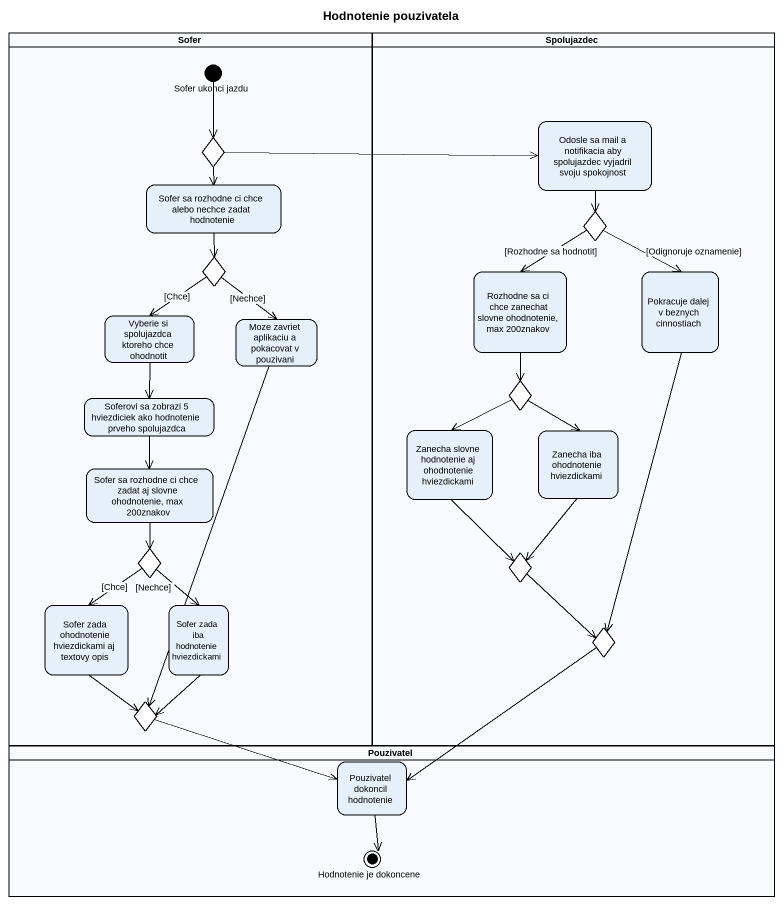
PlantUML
@startuml
title Hodnotenie pouzivatela
hide empty description
state Sofer <<partition>> {
  state "Sofer ukonci jazdu" as Sofer_ukonci_jazdu <<start>>
  state choice1 <<choice>>
  state "Sofer sa rozhodne ci chce alebo nechce zadat hodnotenie" as Sofer_sa_rozhodne_ci_chce
  state choice3 <<choice>>
  state "Vyberie si spolujazdca ktoreho chce ohodnotit" as Vyberie_si_spolujazdca
  state "Moze zavriet aplikaciu a pokacovat v pouzivani" as Moze_zavriet_aplikaciu_a
  state "Soferovi sa zobrazi 5 hviezdiciek ako hodnotenie prveho spolujazdca" as Soferovi_sa_zobrazi_5
  state "Sofer sa rozhodne ci chce zadat aj slovne ohodnotenie, max 200znakov" as Sofer_sa_rozhodne_ci_chce_2
  state choice5 <<choice>>
  state "Sofer zada ohodnotenie hviezdickami aj textovy opis" as Sofer_zada_ohodnotenie
  state "Sofer zada iba hodnotenie hviezdickami" as Sofer_zada_iba_hodnotenie
  state choice8 <<choice>>
}
state Spolujazdec <<partition>> {
  state "Odosle sa mail a notifikacia aby spolujazdec vyjadril svoju spokojnost" as Odosle_sa_mail_a
  state choice2 <<choice>>
  state "Rozhodne sa ci chce zanechat slovne ohodnotenie, max 200znakov" as Rozhodne_sa_ci_chce
  state "Pokracuje dalej v beznych cinnostiach" as Pokracuje_dalej_v_beznych
  state choice4 <<choice>>
  state "Zanecha slovne hodnotenie aj ohodnotenie hviezdickami" as Zanecha_slovne_hodnotenie
  state "Zanecha iba ohodnotenie hviezdickami" as Zanecha_iba_ohodnotenie
  state choice6 <<choice>>
  state choice7 <<choice>>
}
state Pouzivatel <<partition>> {
  state "Pouzivatel dokoncil hodnotenie" as Pouzivatel_dokoncil
  state "Hodnotenie je dokoncene" as Hodnotenie_je_dokoncene <<end>>
}
Sofer_ukonci_jazdu --> choice1
choice1 -right-> Odosle_sa_mail_a
choice1 --> Sofer_sa_rozhodne_ci_chce
Odosle_sa_mail_a --> choice2
Sofer_sa_rozhodne_ci_chce --> choice3
choice2 --> Rozhodne_sa_ci_chce : [Rozhodne sa hodnotit]
choice2 --> Pokracuje_dalej_v_beznych : [Odignoruje oznamenie]
choice3 --> Vyberie_si_spolujazdca : [Chce]
choice3 --> Moze_zavriet_aplikaciu_a : [Nechce]
Rozhodne_sa_ci_chce --> choice4
Pokracuje_dalej_v_beznych --> choice7
Vyberie_si_spolujazdca --> Soferovi_sa_zobrazi_5
Moze_zavriet_aplikaciu_a --> choice8
Soferovi_sa_zobrazi_5 --> Sofer_sa_rozhodne_ci_chce_2
choice4 --> Zanecha_slovne_hodnotenie
choice4 --> Zanecha_iba_ohodnotenie
Zanecha_slovne_hodnotenie --> choice6
Zanecha_iba_ohodnotenie --> choice6
Sofer_sa_rozhodne_ci_chce_2 --> choice5
choice5 --> Sofer_zada_ohodnotenie : [Chce]
choice5 --> Sofer_zada_iba_hodnotenie : [Nechce]
choice6 --> choice7
Sofer_zada_ohodnotenie --> choice8
Sofer_zada_iba_hodnotenie --> choice8
choice7 --> Pouzivatel_dokoncil
choice8 -right-> Pouzivatel_dokoncil
Pouzivatel_dokoncil --> Hodnotenie_je_dokoncene
@enduml
